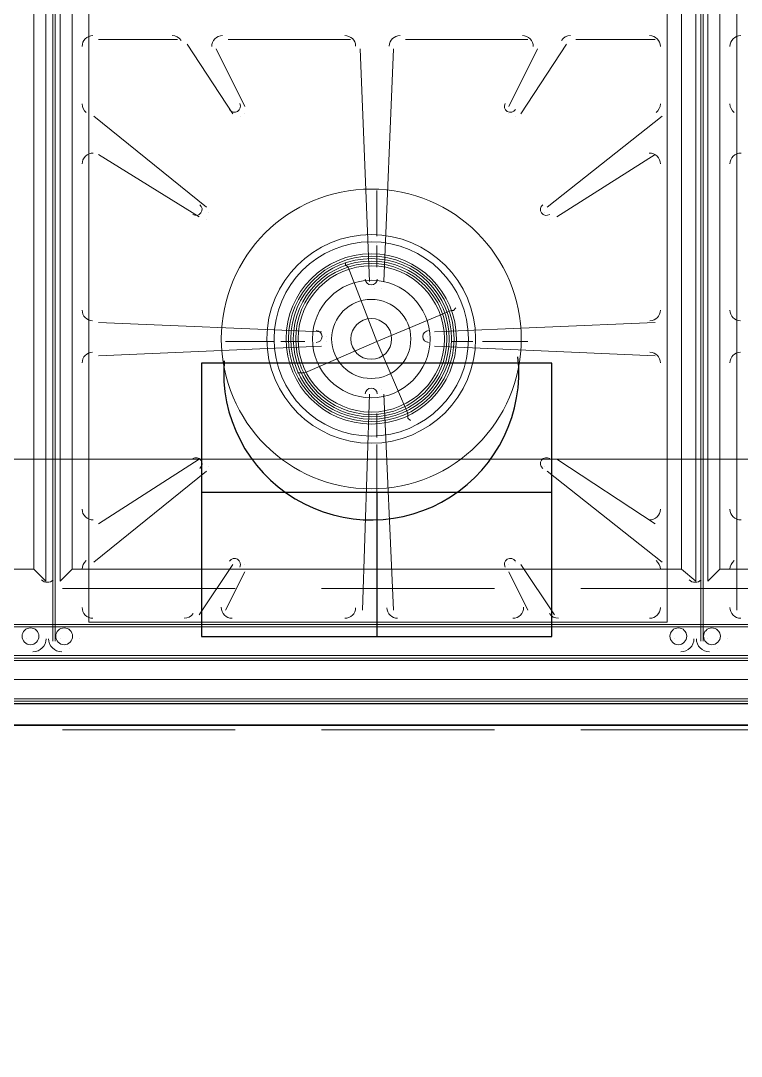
# Model space of a CAD drawing. Header units: millimetres. Extents: x -5841 to 140562, y 1006 to 102310.
# Drawn here: x 99338 to 99655.9, y 14511.2 to 14968.2 of the extents above; entities that cross this region are included whole.
import ezdxf

# ---------------------------------------------------------------- set-up
doc = ezdxf.new("R2010")
doc.units = ezdxf.units.MM
doc.header["$LTSCALE"] = 10
for name, color, linetype in [('PDF18_0', 7, 'Continuous'), ('PDF18_1-EeAa_3D-01', 7, 'Continuous'), ('PDF18_1-Electrical_App-01', 7, 'Continuous'), ('PDF18_2d', 1, 'Continuous')]:
    doc.layers.add(name, color=color, linetype=linetype)
doc.layers.add('PDF18_1-Shape-01', color=140, linetype='Continuous', true_color=0x00bfff)

msp = doc.modelspace()

# ---------------------------------------------------------------- linework, layer by layer
at = {"layer": 'PDF18_0', "lineweight": 25}
msp.add_lwpolyline([(100005.20748, 15294.41859), (100005.20748, 14657.31806), (98984.99998, 14657.31806), (98984.99998, 15294.41859), (97782.76376, 15294.41859), (97782.76376, 14292.2023), (101226.49323, 14292.2023), (101226.49323, 15294.41859)], close=True, dxfattribs=at)
at = {"layer": 'PDF18_0', "color": 0, "lineweight": 0, "true_color": 0x939598}
for points in [[(99432.66365, 14717.64153), (99356.46558, 14717.64153)], [(99546.96075, 14717.64153), (99470.76268, 14717.64153)], [(99661.25786, 14717.64153), (99585.05979, 14717.64153)], [(99356.46558, 14655.20144), (99432.66365, 14655.20144)], [(99470.76268, 14655.20144), (99546.96075, 14655.20144)], [(99585.05979, 14655.20144), (99661.25786, 14655.20144)]]:
    msp.add_lwpolyline(points, dxfattribs=at)
at = {"layer": 'PDF18_1-EeAa_3D-01', "lineweight": 0}
for points in [[(99045.32346, 14701.76693), (99944.88401, 14701.76693), (99944.88401, 15261.61109), (99944.88401, 15242.56157), (99944.88401, 14701.76693), (99045.32346, 14701.76693)], [(99352.23235, 15241.50326), (99352.23235, 14694.35878), (99352.23235, 15241.50326)], [(99639.03342, 14694.35878), (99639.03342, 15241.50326), (99639.03342, 14694.35878)], [(99360.6988, 14726.10798), (99355.40727, 14720.81645), (99355.40727, 15212.92899), (99360.6988, 15207.63745)], [(99629.50866, 15207.63745), (99635.8585, 15212.92899), (99635.8585, 14720.81645), (99629.50866, 14726.10798)], [(99343.7659, 14726.10798), (99343.7659, 15207.63745)], [(99646.44157, 15207.63745), (99646.44157, 14726.10798)], [(99368.10695, 14980.10155), (99368.10695, 14955.7605), (99368.10695, 14930.36114), (99368.10695, 14903.90348), (99368.10695, 14839.34678), (99368.10695, 14816.06404), (99368.10695, 14751.50734), (99368.10695, 14725.04967), (99368.10695, 14708.11677), (99368.10695, 14702.82524), (99372.34017, 14702.82524), (99412.55582, 14702.82524), (99433.72195, 14702.82524), (99483.46236, 14702.82524), (99506.7451, 14702.82524), (99557.54382, 14702.82524), (99577.65164, 14702.82524), (99617.86729, 14702.82524), (99623.15882, 14702.82524), (99623.15882, 14708.11677), (99623.15882, 14725.04967), (99623.15882, 14751.50734), (99623.15882, 14816.06404), (99623.15882, 14839.34678), (99623.15882, 14903.90348), (99623.15882, 14930.36114), (99623.15882, 14955.7605), (99623.15882, 14980.10155)], [(99372.34017, 14959.99372), (99372.34017, 14959.99372)], [(99372.34017, 14959.99372), (99407.26429, 14959.99372), (99372.34017, 14959.99372)], [(99372.34017, 14959.99372), (99372.34017, 14959.99372)], [(99407.26429, 14959.99372), (99407.26429, 14959.99372)], [(99429.48873, 14959.99372), (99429.48873, 14959.99372)], [(99429.48873, 14959.99372), (99483.46236, 14959.99372), (99429.48873, 14959.99372)], [(99429.48873, 14959.99372), (99429.48873, 14959.99372)], [(99483.46236, 14959.99372), (99483.46236, 14959.99372)], [(99507.80341, 14959.99372), (99507.80341, 14959.99372)], [(99507.80341, 14959.99372), (99561.77704, 14959.99372), (99507.80341, 14959.99372)], [(99507.80341, 14959.99372), (99507.80341, 14959.99372)], [(99561.77704, 14959.99372), (99561.77704, 14959.99372)], [(99582.94318, 14959.99372), (99582.94318, 14959.99372)], [(99582.94318, 14959.99372), (99617.86729, 14959.99372), (99582.94318, 14959.99372)], [(99582.94318, 14959.99372), (99582.94318, 14959.99372)], [(99617.86729, 14959.99372), (99617.86729, 14959.99372)], [(99368.10695, 14955.7605), (99368.10695, 14955.7605)], [(99368.10695, 14955.7605), (99368.10695, 14955.7605)], [(99368.10695, 14955.7605), (99368.10695, 14955.7605)], [(99411.49752, 14957.87711), (99411.49752, 14957.87711)], [(99411.49752, 14957.87711), (99431.60534, 14927.18622), (99411.49752, 14957.87711)], [(99411.49752, 14957.87711), (99411.49752, 14957.87711)], [(99436.89687, 14930.36114), (99424.1972, 14955.7605), (99436.89687, 14930.36114)], [(99424.1972, 14955.7605), (99424.1972, 14955.7605)], [(99487.69559, 14955.7605), (99487.69559, 14955.7605)], [(99487.69559, 14955.7605), (99491.92881, 14853.10476), (99487.69559, 14955.7605)], [(99487.69559, 14955.7605), (99487.69559, 14955.7605)], [(99498.27865, 14853.10476), (99502.51188, 14955.7605), (99498.27865, 14853.10476)], [(99502.51188, 14955.7605), (99502.51188, 14955.7605)], [(99502.51188, 14955.7605), (99502.51188, 14955.7605)], [(99566.01027, 14955.7605), (99553.31059, 14930.36114), (99566.01027, 14955.7605)], [(99558.60213, 14927.18622), (99578.70995, 14957.87711), (99558.60213, 14927.18622)], [(99566.01027, 14955.7605), (99566.01027, 14955.7605)], [(99566.01027, 14955.7605), (99566.01027, 14955.7605)], [(99578.70995, 14957.87711), (99578.70995, 14957.87711)], [(99623.15882, 14955.7605), (99623.15882, 14955.7605)], [(99623.15882, 14955.7605), (99623.15882, 14955.7605)], [(99653.84971, 14955.7605), (99653.84971, 14955.7605)], [(99653.84971, 14955.7605), (99653.84971, 14955.7605)], [(99368.10695, 14930.36114), (99368.10695, 14930.36114)], [(99368.10695, 14930.36114), (99368.10695, 14930.36114)], [(99436.89687, 14930.36114), (99436.89687, 14930.36114)], [(99436.89687, 14930.36114), (99436.89687, 14930.36114)], [(99553.31059, 14930.36114), (99553.31059, 14930.36114)], [(99623.15882, 14930.36114), (99623.15882, 14930.36114)], [(99623.15882, 14930.36114), (99623.15882, 14930.36114)], [(99623.15882, 14930.36114), (99623.15882, 14930.36114)], [(99653.84971, 14930.36114), (99653.84971, 14930.36114)], [(99653.84971, 14930.36114), (99653.84971, 14930.36114)], [(99419.96397, 14885.91227), (99370.22356, 14926.12792), (99419.96397, 14885.91227)], [(99370.22356, 14926.12792), (99370.22356, 14926.12792)], [(99431.60534, 14927.18622), (99431.60534, 14927.18622)], [(99434.78026, 14926.12792), (99434.78026, 14926.12792)], [(99436.89687, 14927.18622), (99436.89687, 14927.18622)], [(99553.31059, 14927.18622), (99553.31059, 14927.18622)], [(99556.48551, 14926.12792), (99556.48551, 14926.12792)], [(99558.60213, 14927.18622), (99558.60213, 14927.18622)], [(99558.60213, 14927.18622), (99558.60213, 14927.18622)], [(99621.04221, 14926.12792), (99570.2435, 14885.91227), (99621.04221, 14926.12792)], [(99621.04221, 14926.12792), (99621.04221, 14926.12792)], [(99621.04221, 14926.12792), (99621.04221, 14926.12792)], [(99372.34017, 14909.19501), (99372.34017, 14909.19501)], [(99372.34017, 14909.19501), (99416.78905, 14881.67904), (99372.34017, 14909.19501)], [(99372.34017, 14909.19501), (99372.34017, 14909.19501)], [(99574.47672, 14881.67904), (99617.86729, 14909.19501), (99574.47672, 14881.67904)], [(99617.86729, 14909.19501), (99617.86729, 14909.19501)], [(99368.10695, 14903.90348), (99368.10695, 14903.90348)], [(99368.10695, 14903.90348), (99368.10695, 14903.90348)], [(99368.10695, 14903.90348), (99368.10695, 14903.90348)], [(99623.15882, 14903.90348), (99623.15882, 14903.90348)], [(99623.15882, 14903.90348), (99623.15882, 14903.90348)], [(99653.84971, 14903.90348), (99653.84971, 14903.90348)], [(99653.84971, 14903.90348), (99653.84971, 14903.90348)], [(99495.10373, 14873.21259), (99495.10373, 14893.32041)], [(99419.96397, 14885.91227), (99419.96397, 14885.91227)], [(99419.96397, 14885.91227), (99419.96397, 14885.91227)], [(99421.02228, 14883.79565), (99421.02228, 14883.79565)], [(99569.18519, 14883.79565), (99569.18519, 14883.79565)], [(99570.2435, 14885.91227), (99570.2435, 14885.91227)], [(99416.78905, 14881.67904), (99416.78905, 14881.67904)], [(99419.96397, 14880.62073), (99419.96397, 14880.62073)], [(99571.3018, 14880.62073), (99571.3018, 14880.62073)], [(99574.47672, 14881.67904), (99574.47672, 14881.67904)], [(99574.47672, 14881.67904), (99574.47672, 14881.67904)], [(99495.10373, 14870.03767), (99495.10373, 14870.03767)], [(99495.10373, 14868.97936), (99495.10373, 14868.97936)], [(99495.10373, 14859.4546), (99495.10373, 14860.51291), (99495.10373, 14861.57122), (99495.10373, 14868.97936)], [(99481.34575, 14861.57122), (99481.34575, 14861.57122)], [(99481.34575, 14861.57122), (99481.34575, 14860.51291), (99482.40405, 14859.4546), (99495.10373, 14826.6471), (99527.91124, 14840.40509), (99528.96954, 14840.40509), (99530.02785, 14841.46339)], [(99495.10373, 14860.51291), (99495.10373, 14860.51291)], [(99495.10373, 14859.4546), (99495.10373, 14859.4546)], [(99491.92881, 14853.10476), (99491.92881, 14853.10476)], [(99494.04543, 14849.92984), (99494.04543, 14849.92984)], [(99497.22035, 14849.92984), (99497.22035, 14849.92984)], [(99498.27865, 14853.10476), (99498.27865, 14853.10476)], [(99498.27865, 14853.10476), (99498.27865, 14853.10476)], [(99530.02785, 14841.46339), (99530.02785, 14841.46339)], [(99368.10695, 14839.34678), (99368.10695, 14839.34678)], [(99368.10695, 14839.34678), (99368.10695, 14839.34678)], [(99623.15882, 14839.34678), (99623.15882, 14839.34678)], [(99623.15882, 14839.34678), (99623.15882, 14839.34678)], [(99623.15882, 14839.34678), (99623.15882, 14839.34678)], [(99653.84971, 14839.34678), (99653.84971, 14839.34678)], [(99653.84971, 14839.34678), (99653.84971, 14839.34678)], [(99470.76268, 14830.88033), (99372.34017, 14835.11355), (99470.76268, 14830.88033)], [(99372.34017, 14835.11355), (99372.34017, 14835.11355)], [(99372.34017, 14835.11355), (99372.34017, 14835.11355)], [(99617.86729, 14835.11355), (99520.50309, 14830.88033), (99617.86729, 14835.11355)], [(99617.86729, 14835.11355), (99617.86729, 14835.11355)], [(99617.86729, 14835.11355), (99617.86729, 14835.11355)], [(99617.86729, 14835.11355), (99617.86729, 14835.11355)], [(99470.76268, 14830.88033), (99470.76268, 14830.88033)], [(99470.76268, 14830.88033), (99470.76268, 14830.88033)], [(99472.8793, 14828.76371), (99472.8793, 14828.76371)], [(99517.32817, 14828.76371), (99517.32817, 14828.76371)], [(99520.50309, 14830.88033), (99520.50309, 14830.88033)], [(99372.34017, 14820.29726), (99470.76268, 14824.53049), (99372.34017, 14820.29726)], [(99449.59655, 14826.6471), (99428.43042, 14826.6471)], [(99428.43042, 14826.6471), (99428.43042, 14826.6471)], [(99449.59655, 14826.6471), (99449.59655, 14826.6471)], [(99452.77147, 14826.6471), (99452.77147, 14826.6471)], [(99452.77147, 14826.6471), (99452.77147, 14826.6471)], [(99463.35454, 14826.6471), (99462.29623, 14826.6471), (99461.23792, 14826.6471), (99460.17962, 14826.6471), (99452.77147, 14826.6471)], [(99460.17962, 14812.88912), (99461.23792, 14812.88912), (99463.35454, 14812.88912), (99495.10373, 14826.6471), (99508.86172, 14794.8979), (99508.86172, 14792.78129), (99509.92002, 14791.72299)], [(99461.23792, 14826.6471), (99461.23792, 14826.6471)], [(99470.76268, 14824.53049), (99470.76268, 14824.53049)], [(99472.8793, 14826.6471), (99472.8793, 14826.6471)], [(99517.32817, 14826.6471), (99517.32817, 14826.6471)], [(99520.50309, 14824.53049), (99520.50309, 14824.53049)], [(99520.50309, 14824.53049), (99617.86729, 14820.29726), (99520.50309, 14824.53049)], [(99520.50309, 14824.53049), (99520.50309, 14824.53049)], [(99527.91124, 14826.6471), (99528.96954, 14826.6471), (99531.08616, 14826.6471), (99537.43599, 14826.6471)], [(99527.91124, 14826.6471), (99527.91124, 14826.6471)], [(99527.91124, 14826.6471), (99527.91124, 14826.6471)], [(99528.96954, 14826.6471), (99528.96954, 14826.6471)], [(99528.96954, 14826.6471), (99528.96954, 14826.6471)], [(99531.08616, 14826.6471), (99531.08616, 14826.6471)], [(99537.43599, 14826.6471), (99537.43599, 14826.6471)], [(99537.43599, 14826.6471), (99537.43599, 14826.6471)], [(99538.4943, 14826.6471), (99538.4943, 14826.6471)], [(99538.4943, 14826.6471), (99538.4943, 14826.6471)], [(99541.66922, 14826.6471), (99561.77704, 14826.6471)], [(99372.34017, 14820.29726), (99372.34017, 14820.29726)], [(99372.34017, 14820.29726), (99372.34017, 14820.29726)], [(99372.34017, 14820.29726), (99372.34017, 14820.29726)], [(99617.86729, 14820.29726), (99617.86729, 14820.29726)], [(99617.86729, 14820.29726), (99617.86729, 14820.29726)], [(99368.10695, 14816.06404), (99368.10695, 14816.06404)], [(99368.10695, 14816.06404), (99368.10695, 14816.06404)], [(99368.10695, 14816.06404), (99368.10695, 14816.06404)], [(99623.15882, 14816.06404), (99623.15882, 14816.06404)], [(99623.15882, 14816.06404), (99623.15882, 14816.06404)], [(99653.84971, 14816.06404), (99653.84971, 14816.06404)], [(99653.84971, 14816.06404), (99653.84971, 14816.06404)], [(99460.17962, 14812.88912), (99460.17962, 14812.88912)], [(99494.04543, 14805.48097), (99494.04543, 14805.48097)], [(99497.22035, 14805.48097), (99497.22035, 14805.48097)], [(99491.92881, 14803.36436), (99488.75389, 14708.11677), (99491.92881, 14803.36436)], [(99491.92881, 14803.36436), (99491.92881, 14803.36436)], [(99491.92881, 14803.36436), (99491.92881, 14803.36436)], [(99502.51188, 14708.11677), (99498.27865, 14803.36436), (99502.51188, 14708.11677)], [(99498.27865, 14803.36436), (99498.27865, 14803.36436)], [(99495.10373, 14794.8979), (99495.10373, 14793.8396), (99495.10373, 14792.78129), (99495.10373, 14791.72299), (99495.10373, 14784.31484)], [(99495.10373, 14792.78129), (99495.10373, 14792.78129)], [(99508.86172, 14794.8979), (99508.86172, 14794.8979)], [(99509.92002, 14791.72299), (99509.92002, 14791.72299)], [(99509.92002, 14791.72299), (99509.92002, 14791.72299)], [(99495.10373, 14784.31484), (99495.10373, 14784.31484)], [(99495.10373, 14784.31484), (99495.10373, 14784.31484)], [(99495.10373, 14781.13992), (99495.10373, 14759.97379)], [(99416.78905, 14774.79008), (99372.34017, 14746.2158), (99416.78905, 14774.79008)], [(99416.78905, 14774.79008), (99416.78905, 14774.79008)], [(99416.78905, 14774.79008), (99416.78905, 14774.79008)], [(99419.96397, 14774.79008), (99419.96397, 14774.79008)], [(99571.3018, 14774.79008), (99571.3018, 14774.79008)], [(99617.86729, 14746.2158), (99574.47672, 14774.79008), (99617.86729, 14746.2158)], [(99574.47672, 14774.79008), (99574.47672, 14774.79008)], [(99370.22356, 14729.2829), (99419.96397, 14769.49855), (99370.22356, 14729.2829)], [(99419.96397, 14769.49855), (99419.96397, 14769.49855)], [(99421.02228, 14771.61516), (99421.02228, 14771.61516)], [(99569.18519, 14771.61516), (99569.18519, 14771.61516)], [(99570.2435, 14769.49855), (99570.2435, 14769.49855)], [(99570.2435, 14769.49855), (99621.04221, 14729.2829), (99570.2435, 14769.49855)], [(99570.2435, 14769.49855), (99570.2435, 14769.49855)], [(99368.10695, 14751.50734), (99368.10695, 14751.50734)], [(99368.10695, 14751.50734), (99368.10695, 14751.50734)], [(99623.15882, 14751.50734), (99623.15882, 14751.50734)], [(99623.15882, 14751.50734), (99623.15882, 14751.50734)], [(99623.15882, 14751.50734), (99623.15882, 14751.50734)], [(99653.84971, 14751.50734), (99653.84971, 14751.50734)], [(99653.84971, 14751.50734), (99653.84971, 14751.50734)], [(99372.34017, 14746.2158), (99372.34017, 14746.2158)], [(99617.86729, 14746.2158), (99617.86729, 14746.2158)], [(99617.86729, 14746.2158), (99617.86729, 14746.2158)], [(99370.22356, 14729.2829), (99370.22356, 14729.2829)], [(99370.22356, 14729.2829), (99370.22356, 14729.2829)], [(99431.60534, 14728.22459), (99416.78905, 14706.00016), (99431.60534, 14728.22459)], [(99431.60534, 14728.22459), (99431.60534, 14728.22459)], [(99431.60534, 14728.22459), (99431.60534, 14728.22459)], [(99434.78026, 14729.2829), (99434.78026, 14729.2829)], [(99436.89687, 14728.22459), (99436.89687, 14728.22459)], [(99553.31059, 14728.22459), (99553.31059, 14728.22459)], [(99556.48551, 14729.2829), (99556.48551, 14729.2829)], [(99573.41842, 14706.00016), (99558.60213, 14728.22459), (99573.41842, 14706.00016)], [(99558.60213, 14728.22459), (99558.60213, 14728.22459)], [(99621.04221, 14729.2829), (99621.04221, 14729.2829)], [(99343.7659, 14726.10798), (99343.7659, 14726.10798)], [(99360.6988, 14726.10798), (99360.6988, 14726.10798)], [(99368.10695, 14725.04967), (99368.10695, 14725.04967)], [(99368.10695, 14725.04967), (99368.10695, 14725.04967)], [(99368.10695, 14725.04967), (99368.10695, 14725.04967)], [(99428.43042, 14708.11677), (99436.89687, 14725.04967), (99428.43042, 14708.11677)], [(99436.89687, 14725.04967), (99436.89687, 14725.04967)], [(99553.31059, 14725.04967), (99553.31059, 14725.04967)], [(99553.31059, 14725.04967), (99561.77704, 14708.11677), (99553.31059, 14725.04967)], [(99553.31059, 14725.04967), (99553.31059, 14725.04967)], [(99623.15882, 14725.04967), (99623.15882, 14725.04967)], [(99623.15882, 14725.04967), (99623.15882, 14725.04967)], [(99629.50866, 14726.10798), (99629.50866, 14726.10798)], [(99646.44157, 14726.10798), (99646.44157, 14726.10798)], [(99653.84971, 14725.04967), (99653.84971, 14725.04967)], [(99653.84971, 14725.04967), (99653.84971, 14725.04967)], [(99349.05743, 14720.81645), (99349.05743, 14720.81645)], [(99355.40727, 14720.81645), (99355.40727, 14720.81645)], [(99635.8585, 14720.81645), (99635.8585, 14720.81645)], [(99641.15003, 14720.81645), (99641.15003, 14720.81645)], [(99368.10695, 14708.11677), (99368.10695, 14708.11677)], [(99368.10695, 14708.11677), (99368.10695, 14708.11677)], [(99428.43042, 14708.11677), (99428.43042, 14708.11677)], [(99428.43042, 14708.11677), (99428.43042, 14708.11677)], [(99488.75389, 14708.11677), (99488.75389, 14708.11677)], [(99488.75389, 14708.11677), (99488.75389, 14708.11677)], [(99502.51188, 14708.11677), (99502.51188, 14708.11677)], [(99502.51188, 14708.11677), (99502.51188, 14708.11677)], [(99502.51188, 14708.11677), (99502.51188, 14708.11677)], [(99561.77704, 14708.11677), (99561.77704, 14708.11677)], [(99623.15882, 14708.11677), (99623.15882, 14708.11677)], [(99623.15882, 14708.11677), (99623.15882, 14708.11677)], [(99623.15882, 14708.11677), (99623.15882, 14708.11677)], [(99653.84971, 14708.11677), (99653.84971, 14708.11677)], [(99416.78905, 14706.00016), (99416.78905, 14706.00016)], [(99573.41842, 14706.00016), (99573.41842, 14706.00016)], [(99573.41842, 14706.00016), (99573.41842, 14706.00016)], [(99344.82421, 14699.65032), (99344.82421, 14699.65032)], [(99359.6405, 14699.65032), (99359.6405, 14699.65032)], [(99368.10695, 14702.82524), (99368.10695, 14702.82524)], [(99368.10695, 14702.82524), (99368.10695, 14702.82524)], [(99372.34017, 14702.82524), (99372.34017, 14702.82524)], [(99372.34017, 14702.82524), (99372.34017, 14702.82524)], [(99372.34017, 14702.82524), (99372.34017, 14702.82524)], [(99412.55582, 14702.82524), (99412.55582, 14702.82524)], [(99412.55582, 14702.82524), (99412.55582, 14702.82524)], [(99433.72195, 14702.82524), (99433.72195, 14702.82524)], [(99433.72195, 14702.82524), (99433.72195, 14702.82524)], [(99433.72195, 14702.82524), (99433.72195, 14702.82524)], [(99483.46236, 14702.82524), (99483.46236, 14702.82524)], [(99483.46236, 14702.82524), (99483.46236, 14702.82524)], [(99506.7451, 14702.82524), (99506.7451, 14702.82524)], [(99506.7451, 14702.82524), (99506.7451, 14702.82524)], [(99506.7451, 14702.82524), (99506.7451, 14702.82524)], [(99557.54382, 14702.82524), (99557.54382, 14702.82524)], [(99557.54382, 14702.82524), (99557.54382, 14702.82524)], [(99577.65164, 14702.82524), (99577.65164, 14702.82524)], [(99577.65164, 14702.82524), (99577.65164, 14702.82524)], [(99577.65164, 14702.82524), (99577.65164, 14702.82524)], [(99617.86729, 14702.82524), (99617.86729, 14702.82524)], [(99617.86729, 14702.82524), (99617.86729, 14702.82524)], [(99623.15882, 14702.82524), (99623.15882, 14702.82524)], [(99623.15882, 14702.82524), (99623.15882, 14702.82524)], [(99630.56697, 14699.65032), (99630.56697, 14699.65032)], [(99645.38326, 14699.65032), (99645.38326, 14699.65032)], [(99340.59098, 14695.41709), (99340.59098, 14695.41709)], [(99340.59098, 14695.41709), (99340.59098, 14695.41709)], [(99349.05743, 14695.41709), (99349.05743, 14695.41709)], [(99355.40727, 14695.41709), (99355.40727, 14695.41709)], [(99363.87372, 14695.41709), (99363.87372, 14695.41709)], [(99363.87372, 14695.41709), (99363.87372, 14695.41709)], [(99363.87372, 14695.41709), (99363.87372, 14695.41709)], [(99626.33374, 14695.41709), (99626.33374, 14695.41709)], [(99634.8002, 14695.41709), (99634.8002, 14695.41709)], [(99634.8002, 14695.41709), (99634.8002, 14695.41709)], [(99634.8002, 14695.41709), (99634.8002, 14695.41709)], [(99641.15003, 14695.41709), (99641.15003, 14695.41709)], [(99649.61649, 14695.41709), (99649.61649, 14695.41709)], [(99649.61649, 14695.41709), (99649.61649, 14695.41709)], [(99649.61649, 14695.41709), (99649.61649, 14695.41709)], [(99344.82421, 14691.18386), (99344.82421, 14691.18386)], [(99352.23235, 14694.35878), (99352.23235, 14694.35878)], [(99353.29066, 14694.35878), (99353.29066, 14694.35878)], [(99353.29066, 14694.35878), (99353.29066, 14694.35878)], [(99359.6405, 14691.18386), (99359.6405, 14691.18386)], [(99630.56697, 14691.18386), (99630.56697, 14691.18386)], [(99637.97512, 14694.35878), (99637.97512, 14694.35878)], [(99637.97512, 14694.35878), (99637.97512, 14694.35878)], [(99639.03342, 14694.35878), (99639.03342, 14694.35878)], [(99639.03342, 14694.35878), (99639.03342, 14694.35878)], [(99645.38326, 14691.18386), (99645.38326, 14691.18386)], [(98995.58305, 14688.00894), (99995.68272, 14688.00894), (99995.68272, 14666.84281), (98995.58305, 14666.84281), (99995.68272, 14666.84281), (99995.68272, 14667.90112), (99995.68272, 14668.95943), (99995.68272, 14685.89233), (99995.68272, 14686.95064), (99995.68272, 14688.00894), (98995.58305, 14688.00894)], [(98995.58305, 14686.95064), (99995.68272, 14686.95064)], [(99995.68272, 14685.89233), (98995.58305, 14685.89233)], [(99045.32346, 14688.00894), (99944.88401, 14688.00894), (99045.32346, 14688.00894)], [(99944.88401, 14686.95064), (99045.32346, 14686.95064), (99944.88401, 14686.95064)], [(99345.88251, 14688.00894), (99051.67329, 14688.00894), (99345.88251, 14688.00894)], [(99345.88251, 14688.00894), (99345.88251, 14688.00894)], [(99345.88251, 14688.00894), (99345.88251, 14688.00894)], [(99358.58219, 14688.00894), (99358.58219, 14688.00894)], [(99358.58219, 14688.00894), (99358.58219, 14688.00894)], [(99358.58219, 14688.00894), (99358.58219, 14688.00894)], [(99631.62528, 14688.00894), (99631.62528, 14688.00894)], [(99631.62528, 14688.00894), (99631.62528, 14688.00894)], [(99938.53417, 14688.00894), (99644.32495, 14688.00894), (99938.53417, 14688.00894)], [(99644.32495, 14688.00894), (99644.32495, 14688.00894)], [(98995.58305, 14668.95943), (99995.68272, 14668.95943)], [(98995.58305, 14667.90112), (99995.68272, 14667.90112)], [(99995.68272, 14666.84281), (98995.58305, 14666.84281), (99995.68272, 14666.84281)]]:
    msp.add_lwpolyline(points, dxfattribs=at)
for points in [[(99353.29066, 15241.50326), (99353.29066, 14694.35878)], [(99637.97512, 14694.35878), (99637.97512, 15241.50326)], [(99349.05743, 15212.92899), (99349.05743, 14720.81645), (99343.7659, 14726.10798), (99122.57983, 14726.10798), (99122.57983, 14700.70862), (99868.68594, 14700.70862), (99868.68594, 14726.10798), (99646.44157, 14726.10798), (99641.15003, 14720.81645), (99641.15003, 15212.92899), (99646.44157, 15207.63745), (99868.68594, 15207.63745), (99868.68594, 15233.03681), (99122.57983, 15233.03681), (99122.57983, 15207.63745), (99343.7659, 15207.63745)], [(99623.15882, 14702.82524), (99623.15882, 15231.9785), (99368.10695, 15231.9785), (99368.10695, 14702.82524)], [(99653.84971, 14708.11677), (99653.84971, 15227.74528), (99653.84971, 15209.75407), (99653.84971, 15184.35471), (99653.84971, 15119.79801), (99653.84971, 15095.45696), (99653.84971, 15030.90026), (99653.84971, 15005.50091), (99653.84971, 14980.10155), (99653.84971, 14955.7605), (99653.84971, 14930.36114), (99653.84971, 14903.90348), (99653.84971, 14839.34678), (99653.84971, 14816.06404), (99653.84971, 14751.50734), (99653.84971, 14725.04967)], [(99360.6988, 15207.63745), (99360.6988, 14726.10798), (99629.50866, 14726.10798), (99629.50866, 15207.63745)], [(99115.17169, 14769.49855), (99115.17169, 14701.76693), (99907.84328, 14701.76693), (99907.84328, 14769.49855), (99944.88401, 14769.49855), (99944.88401, 14774.79008), (99045.32346, 14774.79008), (99944.88401, 14774.79008), (99944.88401, 14769.49855), (99907.84328, 14769.49855), (99907.84328, 14677.42588), (99115.17169, 14677.42588)], [(99115.17169, 14701.76693), (99907.84328, 14701.76693), (99907.84328, 14677.42588), (99115.17169, 14677.42588)], [(99358.58219, 14688.00894), (99631.62528, 14688.00894)]]:
    msp.add_lwpolyline(points, close=True, dxfattribs=at)
for points in [[(99352.23235, 14719.75814), (99352.23235, 15213.98729, 0.414215019), (99347.16321, 15213.54497)], [(99637.97512, 14719.75814), (99637.97512, 15213.98729, 0.414215021), (99632.9095, 15213.53343)]]:
    msp.add_lwpolyline(points, format="xyb", dxfattribs=at)
for points in [[(99369.88766, 14961.67749, 0.414213793), (99365.12587, 14956.9157, -0.414213793)], [(99408.78429, 14959.54456, 0.25163334), (99404.8129, 14961.67838, -0.25163334)], [(99427.03904, 14961.67826, 0.421447624), (99422.27723, 14956.79903, -0.421447624)], [(99485.77571, 14957.08186, 0.404026096), (99481.01527, 14961.67908, -0.404026096)], [(99505.35516, 14961.67908, 0.404026098), (99500.59472, 14957.08186, -0.404026098)], [(99564.09319, 14956.79904, 0.421447626), (99559.33136, 14961.67828, -0.421447626)], [(99580.4986, 14961.67839, 0.251658429), (99576.52676, 14959.54456, -0.251658429)], [(99620.18518, 14956.9157, 0.414213677), (99615.42339, 14961.67749, -0.414213677)], [(99655.64119, 14961.67749, 0.41421379), (99650.8794, 14956.9157, -0.41421379)], [(99365.12517, 14931.51481, 0.230861651), (99366.95583, 14927.76218, -0.230861651)], [(99430.12434, 14928.9968, 0.957301784), (99434.65644, 14931.71927, -0.957305838)], [(99551.71424, 14931.7193, 0.957301786), (99556.24582, 14928.99681, -0.957305836)], [(99618.35522, 14927.76218, 0.230861649), (99620.18588, 14931.51481, -0.230861649)], [(99650.8787, 14931.51481, 0.230861651), (99652.70936, 14927.76218, -0.230861651)], [(99370.02918, 14909.81709, 0.422945489), (99365.12498, 14905.05651, -0.422945489)], [(99620.18605, 14905.05652, 0.422945486), (99615.28185, 14909.81711, -0.422945486)], [(99655.78271, 14909.81709, 0.422945489), (99650.87851, 14905.05651, -0.422945489)], [(99413.91842, 14882.75384, 0.965696603), (99417.02712, 14887.03289, -0.965694907)], [(99568.28394, 14887.03268, 0.965696608), (99571.39265, 14882.75403, -0.965694922)], [(99490.01112, 14854.1632, 0.965696607), (99495.29995, 14854.16347, -0.965694895)], [(99365.12428, 14840.49764, 0.404026095), (99369.7215, 14835.7372, -0.404026095)], [(99615.58955, 14835.7372, 0.404026097), (99620.18677, 14840.49764, -0.404026097)], [(99650.87781, 14840.49764, 0.404026098), (99655.47503, 14835.7372, -0.404026098)], [(99468.40801, 14826.21082, 0.965696614), (99468.40774, 14831.49965, -0.965694895)], [(99517.96242, 14831.49963, 0.965696609), (99517.9627, 14826.2108, -0.965694883)], [(99369.7215, 14821.97433, 0.404026097), (99365.12428, 14817.21389, -0.404026097)], [(99620.18677, 14817.21389, 0.404026098), (99615.58955, 14821.97433, -0.404026098)], [(99655.47503, 14821.97433, 0.404026098), (99650.87781, 14817.21389, -0.404026098)], [(99495.29993, 14803.54725, 0.965696599), (99490.0111, 14803.54698, -0.965694888)], [(99417.02711, 14770.67777, 0.965696603), (99413.9184, 14774.95642, -0.965694919)], [(99571.39263, 14774.95661, 0.965696609), (99568.28393, 14770.67756, -0.965694919)], [(99365.12499, 14752.65393, 0.422945485), (99370.0292, 14747.89335, -0.422945485)], [(99615.28187, 14747.89336, 0.422945486), (99620.18607, 14752.65395, -0.422945486)], [(99650.87853, 14752.65393, 0.422945488), (99655.78273, 14747.89335, -0.422945488)], [(99366.95583, 14729.94827, 0.23086165), (99365.12517, 14726.19564, -0.23086165)], [(99434.65619, 14727.04946, 0.95730179), (99430.12461, 14729.77195, -0.957305827)], [(99556.24609, 14729.77195, 0.957301785), (99551.71399, 14727.04949, -0.957305836)], [(99620.18588, 14726.19564, 0.230861651), (99618.35522, 14729.94827, -0.230861651)], [(99652.70936, 14729.94827, 0.230861654), (99650.8787, 14726.19564, -0.230861654)], [(99365.12587, 14709.26228, 0.414213791), (99369.88766, 14704.50049, -0.414213791)], [(99426.51046, 14709.37894, 0.421447624), (99431.27229, 14704.4997, -0.421447624)], [(99481.01527, 14704.4989, 0.404026096), (99485.77571, 14709.09612, -0.404026096)], [(99499.53534, 14709.09612, 0.404026095), (99504.29578, 14704.4989, -0.404026095)], [(99555.09817, 14704.49972, 0.421447625), (99559.85998, 14709.37895, -0.421447625)], [(99615.42339, 14704.50049, 0.414213562), (99620.18518, 14709.26228, -0.414213562)], [(99650.8794, 14709.26228, 0.414213792), (99655.64119, 14704.50049, -0.414213792)], [(99410.10506, 14704.49959, 0.251658429), (99414.0769, 14706.63342, -0.251658429)], [(99571.23441, 14706.63305, 0.251633339), (99575.20599, 14704.49959, -0.251633339)], [(99343.42892, 14689.68325, 0.414212579), (99349.24889, 14695.50322, -0.414212579)], [(99350.30863, 14695.50322, 0.41421258), (99356.1286, 14689.68325, -0.41421258)], [(99629.18245, 14689.68325, 0.41421258), (99635.00242, 14695.50322, -0.41421258)], [(99636.06216, 14695.50322, 0.41421258), (99641.88213, 14689.68325, -0.41421258)]]:
    msp.add_lwpolyline(points, format="xyb", close=True, dxfattribs=at)
for centre, radius in [((99492.65552, 14827.79692), 66.14416), ((99492.65552, 14827.79692), 46.03633), ((99492.65553, 14827.79692), 42.86142), ((99492.65552, 14827.79692), 42.86142), ((99492.65552, 14827.79692), 42.86142), ((99492.65552, 14827.79692), 42.86142), ((99492.65553, 14827.79692), 37.56988), ((99492.65553, 14827.79692), 37.56988), ((99492.65552, 14827.79691), 36.51157), ((99492.65552, 14827.79692), 35.45327), ((99492.65552, 14827.79692), 35.45327), ((99492.65552, 14827.79691), 34.39497), ((99492.65553, 14827.79693), 34.39497), ((99492.65553, 14827.79692), 33.33665), ((99492.65553, 14827.79692), 33.33665), ((99492.65553, 14827.79693), 32.27834), ((99492.65553, 14827.79692), 25.92851), ((99492.65553, 14827.79692), 17.46206), ((99492.65552, 14827.79692), 8.99561), ((99342.36954, 14696.56153), 3.70407), ((99342.36954, 14696.56153), 3.70407), ((99357.18799, 14696.56153), 3.70407), ((99357.18799, 14696.56153), 3.70407), ((99628.12307, 14696.56153), 3.70407), ((99628.12307, 14696.56153), 3.70407), ((99642.94152, 14696.56153), 3.70407), ((99642.94152, 14696.56153), 3.70407)]:
    msp.add_circle(centre, radius, dxfattribs=at)
for centre, start, end in [((99349.77661, 14724.07856), 225.1261462, 315.1264316), ((99635.53444, 14724.07856), 224.8735684, 314.873854)]:
    msp.add_arc(centre, 3.70406, start, end, dxfattribs=at)
at = {"layer": 'PDF18_1-Electrical_App-01', "lineweight": 25}
msp.add_lwpolyline([(99995.68272, 15266.90262), (98995.58305, 15266.90262), (98995.58305, 14666.84281), (99995.68272, 14666.84281)], close=True, dxfattribs=at)
at = {"layer": 'PDF18_1-Shape-01', "lineweight": 25}
msp.add_lwpolyline([(100005.20748, 15294.41859), (101226.49323, 15294.41859), (101226.49323, 14292.2023), (97782.76376, 14292.2023), (97782.76376, 15294.41859), (98984.99998, 15294.41859), (98984.99998, 14657.31806), (100005.20748, 14657.31806)], close=True, dxfattribs=at)
at = {"layer": 'PDF18_2d', "lineweight": 25}
msp.add_lwpolyline([(99572.36011, 14817.12234), (99417.84736, 14817.12234), (99417.84736, 14696.4754), (99572.36011, 14696.4754)], close=True, dxfattribs=at)
for points in [[(99572.36011, 14759.97379), (99495.10373, 14759.97379), (99417.84736, 14759.97379)], [(99495.10373, 14759.97379), (99495.10373, 14759.97379)], [(99495.10373, 14759.97379), (99495.10373, 14696.4754)]]:
    msp.add_lwpolyline(points, dxfattribs=at)
msp.add_arc((99492.65554, 14812.97956), 65.08586, 175.4187132, 6.1083766, dxfattribs=at)

doc.saveas('drawing.dxf')
